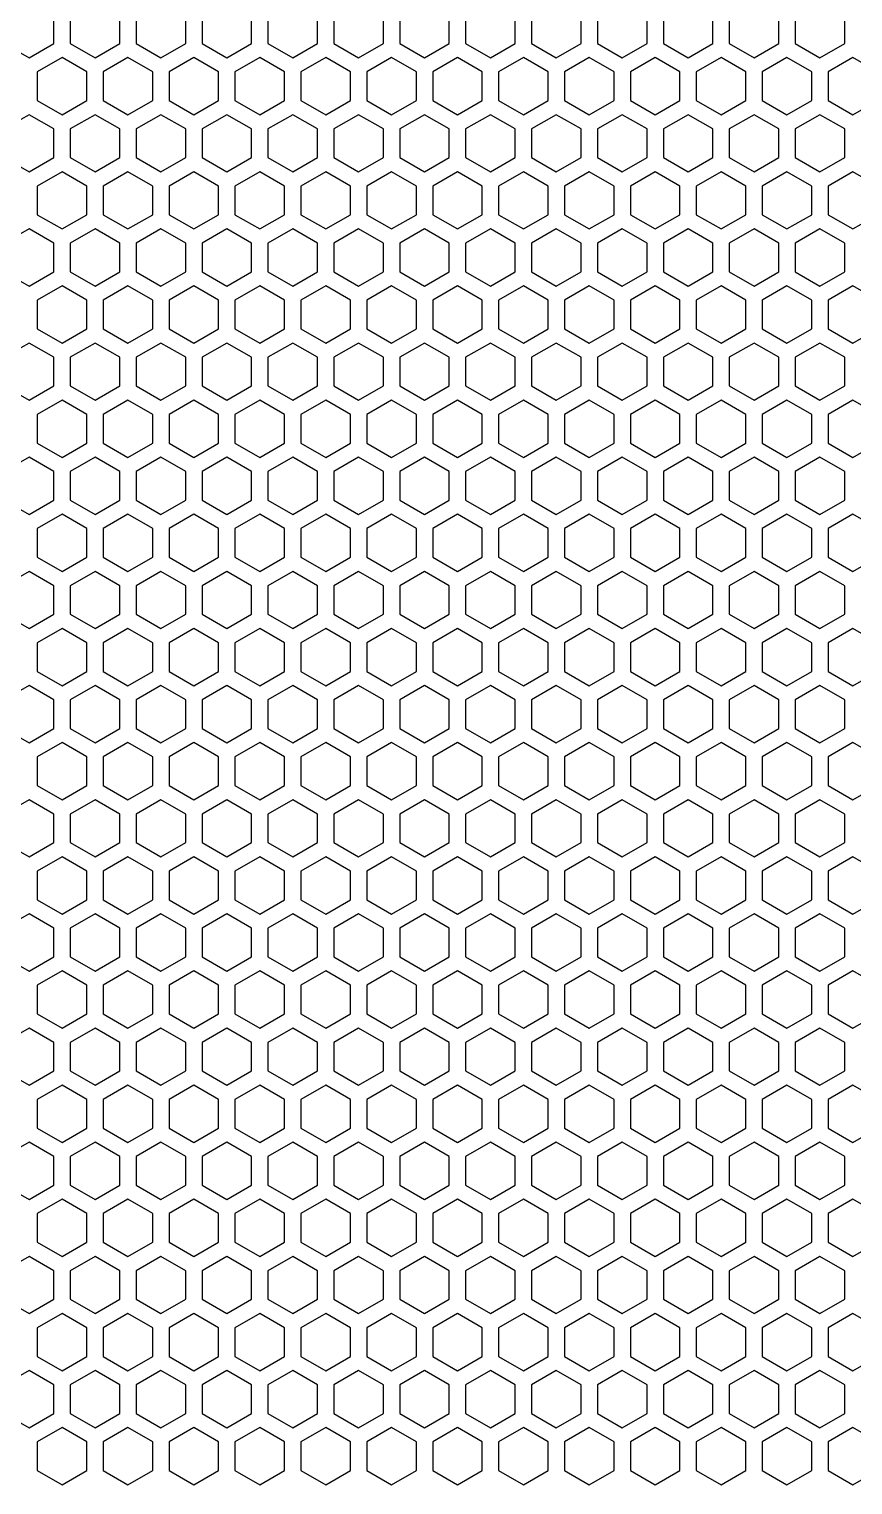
# Model space of a CAD drawing. Extents: x 2 to 204, y 16 to 190.
# Drawn here: x 53.5 to 103.9, y 15.5 to 104.5 of the extents above; entities that cross this region are included whole.
import ezdxf

# ---------------------------------------------------------------- set-up
doc = ezdxf.new("R2010")
doc.units = 0

msp = doc.modelspace()

# ---------------------------------------------------------------- linework, layer by layer
at = {"color": 7}
for points in [[(55.057551, 105.416898), (53.542006, 106.291898), (52.026464, 105.416898), (52.026464, 103.666901), (53.542006, 102.791902), (55.057551, 103.666901), (55.057551, 105.416898)], [(59.088635, 105.416898), (57.573093, 106.291898), (56.057551, 105.416898), (56.057551, 103.666901), (57.573093, 102.791902), (59.088635, 103.666901), (59.088635, 105.416898)], [(63.119718, 105.416898), (61.604176, 106.291898), (60.088634, 105.416898), (60.088634, 103.666901), (61.604176, 102.791902), (63.119718, 103.666901), (63.119718, 105.416898)], [(67.150801, 105.416898), (65.635259, 106.291898), (64.119717, 105.416898), (64.119717, 103.666901), (65.635259, 102.791902), (67.150801, 103.666901), (67.150801, 105.416898)], [(71.181887, 105.416898), (69.666343, 106.291898), (68.150801, 105.416898), (68.150801, 103.666901), (69.666343, 102.791902), (71.181887, 103.666901), (71.181887, 105.416898)], [(75.212968, 105.416898), (73.697426, 106.291898), (72.181884, 105.416898), (72.181884, 103.666901), (73.697426, 102.791902), (75.212968, 103.666901), (75.212968, 105.416898)], [(79.244054, 105.416898), (77.728512, 106.291898), (76.212968, 105.416898), (76.212968, 103.666901), (77.728512, 102.791902), (79.244054, 103.666901), (79.244054, 105.416898)], [(83.275138, 105.416898), (81.759596, 106.291898), (80.244051, 105.416898), (80.244051, 103.666901), (81.759596, 102.791902), (83.275138, 103.666901), (83.275138, 105.416898)], [(87.306221, 105.416898), (85.790679, 106.291898), (84.275137, 105.416898), (84.275137, 103.666901), (85.790679, 102.791902), (87.306221, 103.666901), (87.306221, 105.416898)], [(91.337304, 105.416898), (89.821762, 106.291898), (88.30622, 105.416898), (88.30622, 103.666901), (89.821762, 102.791902), (91.337304, 103.666901), (91.337304, 105.416898)], [(95.368388, 105.416898), (93.852846, 106.291898), (92.337304, 105.416898), (92.337304, 103.666901), (93.852846, 102.791902), (95.368388, 103.666901), (95.368388, 105.416898)], [(99.399474, 105.416898), (97.883929, 106.291898), (96.368387, 105.416898), (96.368387, 103.666901), (97.883929, 102.791902), (99.399474, 103.666901), (99.399474, 105.416898)], [(103.430557, 105.416898), (101.915013, 106.291898), (100.399471, 105.416898), (100.399471, 103.666901), (101.915013, 102.791902), (103.430557, 103.666901), (103.430557, 105.416898)], [(57.073092, 101.925876), (55.557549, 102.800876), (54.042007, 101.925876), (54.042007, 100.175879), (55.557549, 99.30088), (57.073092, 100.175879), (57.073092, 101.925876)], [(61.104175, 101.925876), (59.588633, 102.800876), (58.073091, 101.925876), (58.073091, 100.175879), (59.588633, 99.30088), (61.104175, 100.175879), (61.104175, 101.925876)], [(65.135261, 101.925876), (63.619719, 102.800876), (62.104174, 101.925876), (62.104174, 100.175879), (63.619719, 99.30088), (65.135261, 100.175879), (65.135261, 101.925876)], [(69.166344, 101.925876), (67.650802, 102.800876), (66.135258, 101.925876), (66.135258, 100.175879), (67.650802, 99.30088), (69.166344, 100.175879), (69.166344, 101.925876)], [(73.197428, 101.925876), (71.681886, 102.800876), (70.166344, 101.925876), (70.166344, 100.175879), (71.681886, 99.30088), (73.197428, 100.175879), (73.197428, 101.925876)], [(77.228511, 101.925876), (75.712969, 102.800876), (74.197427, 101.925876), (74.197427, 100.175879), (75.712969, 99.30088), (77.228511, 100.175879), (77.228511, 101.925876)], [(81.259595, 101.925876), (79.744053, 102.800876), (78.228511, 101.925876), (78.228511, 100.175879), (79.744053, 99.30088), (81.259595, 100.175879), (81.259595, 101.925876)], [(85.290681, 101.925876), (83.775136, 102.800876), (82.259594, 101.925876), (82.259594, 100.175879), (83.775136, 99.30088), (85.290681, 100.175879), (85.290681, 101.925876)], [(89.321764, 101.925876), (87.806219, 102.800876), (86.290677, 101.925876), (86.290677, 100.175879), (87.806219, 99.30088), (89.321764, 100.175879), (89.321764, 101.925876)], [(93.352847, 101.925876), (91.837305, 102.800876), (90.321763, 101.925876), (90.321763, 100.175879), (91.837305, 99.30088), (93.352847, 100.175879), (93.352847, 101.925876)], [(97.383931, 101.925876), (95.868389, 102.800876), (94.352847, 101.925876), (94.352847, 100.175879), (95.868389, 99.30088), (97.383931, 100.175879), (97.383931, 101.925876)], [(101.415014, 101.925876), (99.899472, 102.800876), (98.38393, 101.925876), (98.38393, 100.175879), (99.899472, 99.30088), (101.415014, 100.175879), (101.415014, 101.925876)], [(105.446098, 101.925876), (103.930556, 102.800876), (102.415014, 101.925876), (102.415014, 100.175879), (103.930556, 99.30088), (105.446098, 100.175879), (105.446098, 101.925876)], [(55.057551, 98.434857), (53.542006, 99.309854), (52.026464, 98.434857), (52.026464, 96.684858), (53.542006, 95.809858), (55.057551, 96.684858), (55.057551, 98.434857)], [(59.088635, 98.434857), (57.573093, 99.309854), (56.057551, 98.434857), (56.057551, 96.684858), (57.573093, 95.809858), (59.088635, 96.684858), (59.088635, 98.434857)], [(63.119718, 98.434857), (61.604176, 99.309854), (60.088634, 98.434857), (60.088634, 96.684858), (61.604176, 95.809858), (63.119718, 96.684858), (63.119718, 98.434857)], [(67.150801, 98.434857), (65.635259, 99.309854), (64.119717, 98.434857), (64.119717, 96.684858), (65.635259, 95.809858), (67.150801, 96.684858), (67.150801, 98.434857)], [(71.181887, 98.434857), (69.666343, 99.309854), (68.150801, 98.434857), (68.150801, 96.684858), (69.666343, 95.809858), (71.181887, 96.684858), (71.181887, 98.434857)], [(75.212968, 98.434857), (73.697426, 99.309854), (72.181884, 98.434857), (72.181884, 96.684858), (73.697426, 95.809858), (75.212968, 96.684858), (75.212968, 98.434857)], [(79.244054, 98.434857), (77.728512, 99.309854), (76.212968, 98.434857), (76.212968, 96.684858), (77.728512, 95.809858), (79.244054, 96.684858), (79.244054, 98.434857)], [(83.275138, 98.434857), (81.759596, 99.309854), (80.244051, 98.434857), (80.244051, 96.684858), (81.759596, 95.809858), (83.275138, 96.684858), (83.275138, 98.434857)], [(87.306221, 98.434857), (85.790679, 99.309854), (84.275137, 98.434857), (84.275137, 96.684858), (85.790679, 95.809858), (87.306221, 96.684858), (87.306221, 98.434857)], [(91.337304, 98.434857), (89.821762, 99.309854), (88.30622, 98.434857), (88.30622, 96.684858), (89.821762, 95.809858), (91.337304, 96.684858), (91.337304, 98.434857)], [(95.368388, 98.434857), (93.852846, 99.309854), (92.337304, 98.434857), (92.337304, 96.684858), (93.852846, 95.809858), (95.368388, 96.684858), (95.368388, 98.434857)], [(99.399474, 98.434857), (97.883929, 99.309854), (96.368387, 98.434857), (96.368387, 96.684858), (97.883929, 95.809858), (99.399474, 96.684858), (99.399474, 98.434857)], [(103.430557, 98.434857), (101.915013, 99.309854), (100.399471, 98.434857), (100.399471, 96.684858), (101.915013, 95.809858), (103.430557, 96.684858), (103.430557, 98.434857)], [(57.073092, 94.943835), (55.557549, 95.818835), (54.042007, 94.943835), (54.042007, 93.193838), (55.557549, 92.318839), (57.073092, 93.193838), (57.073092, 94.943835)], [(61.104175, 94.943835), (59.588633, 95.818835), (58.073091, 94.943835), (58.073091, 93.193838), (59.588633, 92.318839), (61.104175, 93.193838), (61.104175, 94.943835)], [(65.135261, 94.943835), (63.619719, 95.818835), (62.104174, 94.943835), (62.104174, 93.193838), (63.619719, 92.318839), (65.135261, 93.193838), (65.135261, 94.943835)], [(69.166344, 94.943835), (67.650802, 95.818835), (66.135258, 94.943835), (66.135258, 93.193838), (67.650802, 92.318839), (69.166344, 93.193838), (69.166344, 94.943835)], [(73.197428, 94.943835), (71.681886, 95.818835), (70.166344, 94.943835), (70.166344, 93.193838), (71.681886, 92.318839), (73.197428, 93.193838), (73.197428, 94.943835)], [(77.228511, 94.943835), (75.712969, 95.818835), (74.197427, 94.943835), (74.197427, 93.193838), (75.712969, 92.318839), (77.228511, 93.193838), (77.228511, 94.943835)], [(81.259595, 94.943835), (79.744053, 95.818835), (78.228511, 94.943835), (78.228511, 93.193838), (79.744053, 92.318839), (81.259595, 93.193838), (81.259595, 94.943835)], [(85.290681, 94.943835), (83.775136, 95.818835), (82.259594, 94.943835), (82.259594, 93.193838), (83.775136, 92.318839), (85.290681, 93.193838), (85.290681, 94.943835)], [(89.321764, 94.943835), (87.806219, 95.818835), (86.290677, 94.943835), (86.290677, 93.193838), (87.806219, 92.318839), (89.321764, 93.193838), (89.321764, 94.943835)], [(93.352847, 94.943835), (91.837305, 95.818835), (90.321763, 94.943835), (90.321763, 93.193838), (91.837305, 92.318839), (93.352847, 93.193838), (93.352847, 94.943835)], [(97.383931, 94.943835), (95.868389, 95.818835), (94.352847, 94.943835), (94.352847, 93.193838), (95.868389, 92.318839), (97.383931, 93.193838), (97.383931, 94.943835)], [(101.415014, 94.943835), (99.899472, 95.818835), (98.38393, 94.943835), (98.38393, 93.193838), (99.899472, 92.318839), (101.415014, 93.193838), (101.415014, 94.943835)], [(105.446098, 94.943835), (103.930556, 95.818835), (102.415014, 94.943835), (102.415014, 93.193838), (103.930556, 92.318839), (105.446098, 93.193838), (105.446098, 94.943835)], [(55.057551, 91.452813), (53.542006, 92.327813), (52.026464, 91.452813), (52.026464, 89.702817), (53.542006, 88.827817), (55.057551, 89.702817), (55.057551, 91.452813)], [(59.088635, 91.452813), (57.573093, 92.327813), (56.057551, 91.452813), (56.057551, 89.702817), (57.573093, 88.827817), (59.088635, 89.702817), (59.088635, 91.452813)], [(63.119718, 91.452813), (61.604176, 92.327813), (60.088634, 91.452813), (60.088634, 89.702817), (61.604176, 88.827817), (63.119718, 89.702817), (63.119718, 91.452813)], [(67.150801, 91.452813), (65.635259, 92.327813), (64.119717, 91.452813), (64.119717, 89.702817), (65.635259, 88.827817), (67.150801, 89.702817), (67.150801, 91.452813)], [(71.181887, 91.452813), (69.666343, 92.327813), (68.150801, 91.452813), (68.150801, 89.702817), (69.666343, 88.827817), (71.181887, 89.702817), (71.181887, 91.452813)], [(75.212968, 91.452813), (73.697426, 92.327813), (72.181884, 91.452813), (72.181884, 89.702817), (73.697426, 88.827817), (75.212968, 89.702817), (75.212968, 91.452813)], [(79.244054, 91.452813), (77.728512, 92.327813), (76.212968, 91.452813), (76.212968, 89.702817), (77.728512, 88.827817), (79.244054, 89.702817), (79.244054, 91.452813)], [(83.275138, 91.452813), (81.759596, 92.327813), (80.244051, 91.452813), (80.244051, 89.702817), (81.759596, 88.827817), (83.275138, 89.702817), (83.275138, 91.452813)], [(87.306221, 91.452813), (85.790679, 92.327813), (84.275137, 91.452813), (84.275137, 89.702817), (85.790679, 88.827817), (87.306221, 89.702817), (87.306221, 91.452813)], [(91.337304, 91.452813), (89.821762, 92.327813), (88.30622, 91.452813), (88.30622, 89.702817), (89.821762, 88.827817), (91.337304, 89.702817), (91.337304, 91.452813)], [(95.368388, 91.452813), (93.852846, 92.327813), (92.337304, 91.452813), (92.337304, 89.702817), (93.852846, 88.827817), (95.368388, 89.702817), (95.368388, 91.452813)], [(99.399474, 91.452813), (97.883929, 92.327813), (96.368387, 91.452813), (96.368387, 89.702817), (97.883929, 88.827817), (99.399474, 89.702817), (99.399474, 91.452813)], [(103.430557, 91.452813), (101.915013, 92.327813), (100.399471, 91.452813), (100.399471, 89.702817), (101.915013, 88.827817), (103.430557, 89.702817), (103.430557, 91.452813)], [(57.073092, 87.961794), (55.557549, 88.836791), (54.042007, 87.961794), (54.042007, 86.211795), (55.557549, 85.336797), (57.073092, 86.211795), (57.073092, 87.961794)], [(61.104175, 87.961794), (59.588633, 88.836791), (58.073091, 87.961794), (58.073091, 86.211795), (59.588633, 85.336797), (61.104175, 86.211795), (61.104175, 87.961794)], [(65.135261, 87.961794), (63.619719, 88.836791), (62.104174, 87.961794), (62.104174, 86.211795), (63.619719, 85.336797), (65.135261, 86.211795), (65.135261, 87.961794)], [(69.166344, 87.961794), (67.650802, 88.836791), (66.135258, 87.961794), (66.135258, 86.211795), (67.650802, 85.336797), (69.166344, 86.211795), (69.166344, 87.961794)], [(73.197428, 87.961794), (71.681886, 88.836791), (70.166344, 87.961794), (70.166344, 86.211795), (71.681886, 85.336797), (73.197428, 86.211795), (73.197428, 87.961794)], [(77.228511, 87.961794), (75.712969, 88.836791), (74.197427, 87.961794), (74.197427, 86.211795), (75.712969, 85.336797), (77.228511, 86.211795), (77.228511, 87.961794)], [(81.259595, 87.961794), (79.744053, 88.836791), (78.228511, 87.961794), (78.228511, 86.211795), (79.744053, 85.336797), (81.259595, 86.211795), (81.259595, 87.961794)], [(85.290681, 87.961794), (83.775136, 88.836791), (82.259594, 87.961794), (82.259594, 86.211795), (83.775136, 85.336797), (85.290681, 86.211795), (85.290681, 87.961794)], [(89.321764, 87.961794), (87.806219, 88.836791), (86.290677, 87.961794), (86.290677, 86.211795), (87.806219, 85.336797), (89.321764, 86.211795), (89.321764, 87.961794)], [(93.352847, 87.961794), (91.837305, 88.836791), (90.321763, 87.961794), (90.321763, 86.211795), (91.837305, 85.336797), (93.352847, 86.211795), (93.352847, 87.961794)], [(97.383931, 87.961794), (95.868389, 88.836791), (94.352847, 87.961794), (94.352847, 86.211795), (95.868389, 85.336797), (97.383931, 86.211795), (97.383931, 87.961794)], [(101.415014, 87.961794), (99.899472, 88.836791), (98.38393, 87.961794), (98.38393, 86.211795), (99.899472, 85.336797), (101.415014, 86.211795), (101.415014, 87.961794)], [(105.446098, 87.961794), (103.930556, 88.836791), (102.415014, 87.961794), (102.415014, 86.211795), (103.930556, 85.336797), (105.446098, 86.211795), (105.446098, 87.961794)], [(55.057551, 84.470772), (53.542006, 85.345772), (52.026464, 84.470772), (52.026464, 82.720775), (53.542006, 81.845776), (55.057551, 82.720775), (55.057551, 84.470772)], [(59.088635, 84.470772), (57.573093, 85.345772), (56.057551, 84.470772), (56.057551, 82.720775), (57.573093, 81.845776), (59.088635, 82.720775), (59.088635, 84.470772)], [(63.119718, 84.470772), (61.604176, 85.345772), (60.088634, 84.470772), (60.088634, 82.720775), (61.604176, 81.845776), (63.119718, 82.720775), (63.119718, 84.470772)], [(67.150801, 84.470772), (65.635259, 85.345772), (64.119717, 84.470772), (64.119717, 82.720775), (65.635259, 81.845776), (67.150801, 82.720775), (67.150801, 84.470772)], [(71.181887, 84.470772), (69.666343, 85.345772), (68.150801, 84.470772), (68.150801, 82.720775), (69.666343, 81.845776), (71.181887, 82.720775), (71.181887, 84.470772)], [(75.212968, 84.470772), (73.697426, 85.345772), (72.181884, 84.470772), (72.181884, 82.720775), (73.697426, 81.845776), (75.212968, 82.720775), (75.212968, 84.470772)], [(79.244054, 84.470772), (77.728512, 85.345772), (76.212968, 84.470772), (76.212968, 82.720775), (77.728512, 81.845776), (79.244054, 82.720775), (79.244054, 84.470772)], [(83.275138, 84.470772), (81.759596, 85.345772), (80.244051, 84.470772), (80.244051, 82.720775), (81.759596, 81.845776), (83.275138, 82.720775), (83.275138, 84.470772)], [(87.306221, 84.470772), (85.790679, 85.345772), (84.275137, 84.470772), (84.275137, 82.720775), (85.790679, 81.845776), (87.306221, 82.720775), (87.306221, 84.470772)], [(91.337304, 84.470772), (89.821762, 85.345772), (88.30622, 84.470772), (88.30622, 82.720775), (89.821762, 81.845776), (91.337304, 82.720775), (91.337304, 84.470772)], [(95.368388, 84.470772), (93.852846, 85.345772), (92.337304, 84.470772), (92.337304, 82.720775), (93.852846, 81.845776), (95.368388, 82.720775), (95.368388, 84.470772)], [(99.399474, 84.470772), (97.883929, 85.345772), (96.368387, 84.470772), (96.368387, 82.720775), (97.883929, 81.845776), (99.399474, 82.720775), (99.399474, 84.470772)], [(103.430557, 84.470772), (101.915013, 85.345772), (100.399471, 84.470772), (100.399471, 82.720775), (101.915013, 81.845776), (103.430557, 82.720775), (103.430557, 84.470772)], [(57.073092, 80.97975), (55.557549, 81.85475), (54.042007, 80.97975), (54.042007, 79.229754), (55.557549, 78.354754), (57.073092, 79.229754), (57.073092, 80.97975)], [(61.104175, 80.97975), (59.588633, 81.85475), (58.073091, 80.97975), (58.073091, 79.229754), (59.588633, 78.354754), (61.104175, 79.229754), (61.104175, 80.97975)], [(65.135261, 80.97975), (63.619719, 81.85475), (62.104174, 80.97975), (62.104174, 79.229754), (63.619719, 78.354754), (65.135261, 79.229754), (65.135261, 80.97975)], [(69.166344, 80.97975), (67.650802, 81.85475), (66.135258, 80.97975), (66.135258, 79.229754), (67.650802, 78.354754), (69.166344, 79.229754), (69.166344, 80.97975)], [(73.197428, 80.97975), (71.681886, 81.85475), (70.166344, 80.97975), (70.166344, 79.229754), (71.681886, 78.354754), (73.197428, 79.229754), (73.197428, 80.97975)], [(77.228511, 80.97975), (75.712969, 81.85475), (74.197427, 80.97975), (74.197427, 79.229754), (75.712969, 78.354754), (77.228511, 79.229754), (77.228511, 80.97975)], [(81.259595, 80.97975), (79.744053, 81.85475), (78.228511, 80.97975), (78.228511, 79.229754), (79.744053, 78.354754), (81.259595, 79.229754), (81.259595, 80.97975)], [(85.290681, 80.97975), (83.775136, 81.85475), (82.259594, 80.97975), (82.259594, 79.229754), (83.775136, 78.354754), (85.290681, 79.229754), (85.290681, 80.97975)], [(89.321764, 80.97975), (87.806219, 81.85475), (86.290677, 80.97975), (86.290677, 79.229754), (87.806219, 78.354754), (89.321764, 79.229754), (89.321764, 80.97975)], [(93.352847, 80.97975), (91.837305, 81.85475), (90.321763, 80.97975), (90.321763, 79.229754), (91.837305, 78.354754), (93.352847, 79.229754), (93.352847, 80.97975)], [(97.383931, 80.97975), (95.868389, 81.85475), (94.352847, 80.97975), (94.352847, 79.229754), (95.868389, 78.354754), (97.383931, 79.229754), (97.383931, 80.97975)], [(101.415014, 80.97975), (99.899472, 81.85475), (98.38393, 80.97975), (98.38393, 79.229754), (99.899472, 78.354754), (101.415014, 79.229754), (101.415014, 80.97975)], [(105.446098, 80.97975), (103.930556, 81.85475), (102.415014, 80.97975), (102.415014, 79.229754), (103.930556, 78.354754), (105.446098, 79.229754), (105.446098, 80.97975)], [(55.057551, 77.488731), (53.542006, 78.363728), (52.026464, 77.488731), (52.026464, 75.738732), (53.542006, 74.863735), (55.057551, 75.738732), (55.057551, 77.488731)], [(59.088635, 77.488731), (57.573093, 78.363728), (56.057551, 77.488731), (56.057551, 75.738732), (57.573093, 74.863735), (59.088635, 75.738732), (59.088635, 77.488731)], [(63.119718, 77.488731), (61.604176, 78.363728), (60.088634, 77.488731), (60.088634, 75.738732), (61.604176, 74.863735), (63.119718, 75.738732), (63.119718, 77.488731)], [(67.150801, 77.488731), (65.635259, 78.363728), (64.119717, 77.488731), (64.119717, 75.738732), (65.635259, 74.863735), (67.150801, 75.738732), (67.150801, 77.488731)], [(71.181887, 77.488731), (69.666343, 78.363728), (68.150801, 77.488731), (68.150801, 75.738732), (69.666343, 74.863735), (71.181887, 75.738732), (71.181887, 77.488731)], [(75.212968, 77.488731), (73.697426, 78.363728), (72.181884, 77.488731), (72.181884, 75.738732), (73.697426, 74.863735), (75.212968, 75.738732), (75.212968, 77.488731)], [(79.244054, 77.488731), (77.728512, 78.363728), (76.212968, 77.488731), (76.212968, 75.738732), (77.728512, 74.863735), (79.244054, 75.738732), (79.244054, 77.488731)], [(83.275138, 77.488731), (81.759596, 78.363728), (80.244051, 77.488731), (80.244051, 75.738732), (81.759596, 74.863735), (83.275138, 75.738732), (83.275138, 77.488731)], [(87.306221, 77.488731), (85.790679, 78.363728), (84.275137, 77.488731), (84.275137, 75.738732), (85.790679, 74.863735), (87.306221, 75.738732), (87.306221, 77.488731)], [(91.337304, 77.488731), (89.821762, 78.363728), (88.30622, 77.488731), (88.30622, 75.738732), (89.821762, 74.863735), (91.337304, 75.738732), (91.337304, 77.488731)], [(95.368388, 77.488731), (93.852846, 78.363728), (92.337304, 77.488731), (92.337304, 75.738732), (93.852846, 74.863735), (95.368388, 75.738732), (95.368388, 77.488731)], [(99.399474, 77.488731), (97.883929, 78.363728), (96.368387, 77.488731), (96.368387, 75.738732), (97.883929, 74.863735), (99.399474, 75.738732), (99.399474, 77.488731)], [(103.430557, 77.488731), (101.915013, 78.363728), (100.399471, 77.488731), (100.399471, 75.738732), (101.915013, 74.863735), (103.430557, 75.738732), (103.430557, 77.488731)], [(57.073092, 73.997709), (55.557549, 74.872707), (54.042007, 73.997709), (54.042007, 72.24771), (55.557549, 71.372713), (57.073092, 72.24771), (57.073092, 73.997709)], [(61.104175, 73.997709), (59.588633, 74.872707), (58.073091, 73.997709), (58.073091, 72.24771), (59.588633, 71.372713), (61.104175, 72.24771), (61.104175, 73.997709)], [(65.135261, 73.997709), (63.619719, 74.872707), (62.104174, 73.997709), (62.104174, 72.24771), (63.619719, 71.372713), (65.135261, 72.24771), (65.135261, 73.997709)], [(69.166344, 73.997709), (67.650802, 74.872707), (66.135258, 73.997709), (66.135258, 72.24771), (67.650802, 71.372713), (69.166344, 72.24771), (69.166344, 73.997709)], [(73.197428, 73.997709), (71.681886, 74.872707), (70.166344, 73.997709), (70.166344, 72.24771), (71.681886, 71.372713), (73.197428, 72.24771), (73.197428, 73.997709)], [(77.228511, 73.997709), (75.712969, 74.872707), (74.197427, 73.997709), (74.197427, 72.24771), (75.712969, 71.372713), (77.228511, 72.24771), (77.228511, 73.997709)], [(81.259595, 73.997709), (79.744053, 74.872707), (78.228511, 73.997709), (78.228511, 72.24771), (79.744053, 71.372713), (81.259595, 72.24771), (81.259595, 73.997709)], [(85.290681, 73.997709), (83.775136, 74.872707), (82.259594, 73.997709), (82.259594, 72.24771), (83.775136, 71.372713), (85.290681, 72.24771), (85.290681, 73.997709)], [(89.321764, 73.997709), (87.806219, 74.872707), (86.290677, 73.997709), (86.290677, 72.24771), (87.806219, 71.372713), (89.321764, 72.24771), (89.321764, 73.997709)], [(93.352847, 73.997709), (91.837305, 74.872707), (90.321763, 73.997709), (90.321763, 72.24771), (91.837305, 71.372713), (93.352847, 72.24771), (93.352847, 73.997709)], [(97.383931, 73.997709), (95.868389, 74.872707), (94.352847, 73.997709), (94.352847, 72.24771), (95.868389, 71.372713), (97.383931, 72.24771), (97.383931, 73.997709)], [(101.415014, 73.997709), (99.899472, 74.872707), (98.38393, 73.997709), (98.38393, 72.24771), (99.899472, 71.372713), (101.415014, 72.24771), (101.415014, 73.997709)], [(105.446098, 73.997709), (103.930556, 74.872707), (102.415014, 73.997709), (102.415014, 72.24771), (103.930556, 71.372713), (105.446098, 72.24771), (105.446098, 73.997709)], [(55.057551, 70.506688), (53.542006, 71.381687), (52.026464, 70.506688), (52.026464, 68.756691), (53.542006, 67.881691), (55.057551, 68.756691), (55.057551, 70.506688)], [(59.088635, 70.506688), (57.573093, 71.381687), (56.057551, 70.506688), (56.057551, 68.756691), (57.573093, 67.881691), (59.088635, 68.756691), (59.088635, 70.506688)], [(63.119718, 70.506688), (61.604176, 71.381687), (60.088634, 70.506688), (60.088634, 68.756691), (61.604176, 67.881691), (63.119718, 68.756691), (63.119718, 70.506688)], [(67.150801, 70.506688), (65.635259, 71.381687), (64.119717, 70.506688), (64.119717, 68.756691), (65.635259, 67.881691), (67.150801, 68.756691), (67.150801, 70.506688)], [(71.181887, 70.506688), (69.666343, 71.381687), (68.150801, 70.506688), (68.150801, 68.756691), (69.666343, 67.881691), (71.181887, 68.756691), (71.181887, 70.506688)], [(75.212968, 70.506688), (73.697426, 71.381687), (72.181884, 70.506688), (72.181884, 68.756691), (73.697426, 67.881691), (75.212968, 68.756691), (75.212968, 70.506688)], [(79.244054, 70.506688), (77.728512, 71.381687), (76.212968, 70.506688), (76.212968, 68.756691), (77.728512, 67.881691), (79.244054, 68.756691), (79.244054, 70.506688)], [(83.275138, 70.506688), (81.759596, 71.381687), (80.244051, 70.506688), (80.244051, 68.756691), (81.759596, 67.881691), (83.275138, 68.756691), (83.275138, 70.506688)], [(87.306221, 70.506688), (85.790679, 71.381687), (84.275137, 70.506688), (84.275137, 68.756691), (85.790679, 67.881691), (87.306221, 68.756691), (87.306221, 70.506688)], [(91.337304, 70.506688), (89.821762, 71.381687), (88.30622, 70.506688), (88.30622, 68.756691), (89.821762, 67.881691), (91.337304, 68.756691), (91.337304, 70.506688)], [(95.368388, 70.506688), (93.852846, 71.381687), (92.337304, 70.506688), (92.337304, 68.756691), (93.852846, 67.881691), (95.368388, 68.756691), (95.368388, 70.506688)], [(99.399474, 70.506688), (97.883929, 71.381687), (96.368387, 70.506688), (96.368387, 68.756691), (97.883929, 67.881691), (99.399474, 68.756691), (99.399474, 70.506688)], [(103.430557, 70.506688), (101.915013, 71.381687), (100.399471, 70.506688), (100.399471, 68.756691), (101.915013, 67.881691), (103.430557, 68.756691), (103.430557, 70.506688)], [(57.073092, 67.015668), (55.557549, 67.890665), (54.042007, 67.015668), (54.042007, 65.265669), (55.557549, 64.390672), (57.073092, 65.265669), (57.073092, 67.015668)], [(61.104175, 67.015668), (59.588633, 67.890665), (58.073091, 67.015668), (58.073091, 65.265669), (59.588633, 64.390672), (61.104175, 65.265669), (61.104175, 67.015668)], [(65.135261, 67.015668), (63.619719, 67.890665), (62.104174, 67.015668), (62.104174, 65.265669), (63.619719, 64.390672), (65.135261, 65.265669), (65.135261, 67.015668)], [(69.166344, 67.015668), (67.650802, 67.890665), (66.135258, 67.015668), (66.135258, 65.265669), (67.650802, 64.390672), (69.166344, 65.265669), (69.166344, 67.015668)], [(73.197428, 67.015668), (71.681886, 67.890665), (70.166344, 67.015668), (70.166344, 65.265669), (71.681886, 64.390672), (73.197428, 65.265669), (73.197428, 67.015668)], [(77.228511, 67.015668), (75.712969, 67.890665), (74.197427, 67.015668), (74.197427, 65.265669), (75.712969, 64.390672), (77.228511, 65.265669), (77.228511, 67.015668)], [(81.259595, 67.015668), (79.744053, 67.890665), (78.228511, 67.015668), (78.228511, 65.265669), (79.744053, 64.390672), (81.259595, 65.265669), (81.259595, 67.015668)], [(85.290681, 67.015668), (83.775136, 67.890665), (82.259594, 67.015668), (82.259594, 65.265669), (83.775136, 64.390672), (85.290681, 65.265669), (85.290681, 67.015668)], [(89.321764, 67.015668), (87.806219, 67.890665), (86.290677, 67.015668), (86.290677, 65.265669), (87.806219, 64.390672), (89.321764, 65.265669), (89.321764, 67.015668)], [(93.352847, 67.015668), (91.837305, 67.890665), (90.321763, 67.015668), (90.321763, 65.265669), (91.837305, 64.390672), (93.352847, 65.265669), (93.352847, 67.015668)], [(97.383931, 67.015668), (95.868389, 67.890665), (94.352847, 67.015668), (94.352847, 65.265669), (95.868389, 64.390672), (97.383931, 65.265669), (97.383931, 67.015668)], [(101.415014, 67.015668), (99.899472, 67.890665), (98.38393, 67.015668), (98.38393, 65.265669), (99.899472, 64.390672), (101.415014, 65.265669), (101.415014, 67.015668)], [(105.446098, 67.015668), (103.930556, 67.890665), (102.415014, 67.015668), (102.415014, 65.265669), (103.930556, 64.390672), (105.446098, 65.265669), (105.446098, 67.015668)], [(55.057551, 63.524646), (53.542006, 64.399644), (52.026464, 63.524646), (52.026464, 61.774649), (53.542006, 60.89965), (55.057551, 61.774649), (55.057551, 63.524646)], [(59.088635, 63.524646), (57.573093, 64.399644), (56.057551, 63.524646), (56.057551, 61.774649), (57.573093, 60.89965), (59.088635, 61.774649), (59.088635, 63.524646)], [(63.119718, 63.524646), (61.604176, 64.399644), (60.088634, 63.524646), (60.088634, 61.774649), (61.604176, 60.89965), (63.119718, 61.774649), (63.119718, 63.524646)], [(67.150801, 63.524646), (65.635259, 64.399644), (64.119717, 63.524646), (64.119717, 61.774649), (65.635259, 60.89965), (67.150801, 61.774649), (67.150801, 63.524646)], [(71.181887, 63.524646), (69.666343, 64.399644), (68.150801, 63.524646), (68.150801, 61.774649), (69.666343, 60.89965), (71.181887, 61.774649), (71.181887, 63.524646)], [(75.212968, 63.524646), (73.697426, 64.399644), (72.181884, 63.524646), (72.181884, 61.774649), (73.697426, 60.89965), (75.212968, 61.774649), (75.212968, 63.524646)], [(79.244054, 63.524646), (77.728512, 64.399644), (76.212968, 63.524646), (76.212968, 61.774649), (77.728512, 60.89965), (79.244054, 61.774649), (79.244054, 63.524646)], [(83.275138, 63.524646), (81.759596, 64.399644), (80.244051, 63.524646), (80.244051, 61.774649), (81.759596, 60.89965), (83.275138, 61.774649), (83.275138, 63.524646)], [(87.306221, 63.524646), (85.790679, 64.399644), (84.275137, 63.524646), (84.275137, 61.774649), (85.790679, 60.89965), (87.306221, 61.774649), (87.306221, 63.524646)], [(91.337304, 63.524646), (89.821762, 64.399644), (88.30622, 63.524646), (88.30622, 61.774649), (89.821762, 60.89965), (91.337304, 61.774649), (91.337304, 63.524646)], [(95.368388, 63.524646), (93.852846, 64.399644), (92.337304, 63.524646), (92.337304, 61.774649), (93.852846, 60.89965), (95.368388, 61.774649), (95.368388, 63.524646)], [(99.399474, 63.524646), (97.883929, 64.399644), (96.368387, 63.524646), (96.368387, 61.774649), (97.883929, 60.89965), (99.399474, 61.774649), (99.399474, 63.524646)], [(103.430557, 63.524646), (101.915013, 64.399644), (100.399471, 63.524646), (100.399471, 61.774649), (101.915013, 60.89965), (103.430557, 61.774649), (103.430557, 63.524646)], [(57.073092, 60.033625), (55.557549, 60.908624), (54.042007, 60.033625), (54.042007, 58.283628), (55.557549, 57.408628), (57.073092, 58.283628), (57.073092, 60.033625)], [(61.104175, 60.033625), (59.588633, 60.908624), (58.073091, 60.033625), (58.073091, 58.283628), (59.588633, 57.408628), (61.104175, 58.283628), (61.104175, 60.033625)], [(65.135261, 60.033625), (63.619719, 60.908624), (62.104174, 60.033625), (62.104174, 58.283628), (63.619719, 57.408628), (65.135261, 58.283628), (65.135261, 60.033625)], [(69.166344, 60.033625), (67.650802, 60.908624), (66.135258, 60.033625), (66.135258, 58.283628), (67.650802, 57.408628), (69.166344, 58.283628), (69.166344, 60.033625)], [(73.197428, 60.033625), (71.681886, 60.908624), (70.166344, 60.033625), (70.166344, 58.283628), (71.681886, 57.408628), (73.197428, 58.283628), (73.197428, 60.033625)], [(77.228511, 60.033625), (75.712969, 60.908624), (74.197427, 60.033625), (74.197427, 58.283628), (75.712969, 57.408628), (77.228511, 58.283628), (77.228511, 60.033625)], [(81.259595, 60.033625), (79.744053, 60.908624), (78.228511, 60.033625), (78.228511, 58.283628), (79.744053, 57.408628), (81.259595, 58.283628), (81.259595, 60.033625)], [(85.290681, 60.033625), (83.775136, 60.908624), (82.259594, 60.033625), (82.259594, 58.283628), (83.775136, 57.408628), (85.290681, 58.283628), (85.290681, 60.033625)], [(89.321764, 60.033625), (87.806219, 60.908624), (86.290677, 60.033625), (86.290677, 58.283628), (87.806219, 57.408628), (89.321764, 58.283628), (89.321764, 60.033625)], [(93.352847, 60.033625), (91.837305, 60.908624), (90.321763, 60.033625), (90.321763, 58.283628), (91.837305, 57.408628), (93.352847, 58.283628), (93.352847, 60.033625)], [(97.383931, 60.033625), (95.868389, 60.908624), (94.352847, 60.033625), (94.352847, 58.283628), (95.868389, 57.408628), (97.383931, 58.283628), (97.383931, 60.033625)], [(101.415014, 60.033625), (99.899472, 60.908624), (98.38393, 60.033625), (98.38393, 58.283628), (99.899472, 57.408628), (101.415014, 58.283628), (101.415014, 60.033625)], [(105.446098, 60.033625), (103.930556, 60.908624), (102.415014, 60.033625), (102.415014, 58.283628), (103.930556, 57.408628), (105.446098, 58.283628), (105.446098, 60.033625)], [(55.057551, 56.542603), (53.542006, 57.417602), (52.026464, 56.542603), (52.026464, 54.792606), (53.542006, 53.917606), (55.057551, 54.792606), (55.057551, 56.542603)], [(59.088635, 56.542603), (57.573093, 57.417602), (56.057551, 56.542603), (56.057551, 54.792606), (57.573093, 53.917606), (59.088635, 54.792606), (59.088635, 56.542603)], [(63.119718, 56.542603), (61.604176, 57.417602), (60.088634, 56.542603), (60.088634, 54.792606), (61.604176, 53.917606), (63.119718, 54.792606), (63.119718, 56.542603)], [(67.150801, 56.542603), (65.635259, 57.417602), (64.119717, 56.542603), (64.119717, 54.792606), (65.635259, 53.917606), (67.150801, 54.792606), (67.150801, 56.542603)], [(71.181887, 56.542603), (69.666343, 57.417602), (68.150801, 56.542603), (68.150801, 54.792606), (69.666343, 53.917606), (71.181887, 54.792606), (71.181887, 56.542603)], [(75.212968, 56.542603), (73.697426, 57.417602), (72.181884, 56.542603), (72.181884, 54.792606), (73.697426, 53.917606), (75.212968, 54.792606), (75.212968, 56.542603)], [(79.244054, 56.542603), (77.728512, 57.417602), (76.212968, 56.542603), (76.212968, 54.792606), (77.728512, 53.917606), (79.244054, 54.792606), (79.244054, 56.542603)], [(83.275138, 56.542603), (81.759596, 57.417602), (80.244051, 56.542603), (80.244051, 54.792606), (81.759596, 53.917606), (83.275138, 54.792606), (83.275138, 56.542603)], [(87.306221, 56.542603), (85.790679, 57.417602), (84.275137, 56.542603), (84.275137, 54.792606), (85.790679, 53.917606), (87.306221, 54.792606), (87.306221, 56.542603)], [(91.337304, 56.542603), (89.821762, 57.417602), (88.30622, 56.542603), (88.30622, 54.792606), (89.821762, 53.917606), (91.337304, 54.792606), (91.337304, 56.542603)], [(95.368388, 56.542603), (93.852846, 57.417602), (92.337304, 56.542603), (92.337304, 54.792606), (93.852846, 53.917606), (95.368388, 54.792606), (95.368388, 56.542603)], [(99.399474, 56.542603), (97.883929, 57.417602), (96.368387, 56.542603), (96.368387, 54.792606), (97.883929, 53.917606), (99.399474, 54.792606), (99.399474, 56.542603)], [(103.430557, 56.542603), (101.915013, 57.417602), (100.399471, 56.542603), (100.399471, 54.792606), (101.915013, 53.917606), (103.430557, 54.792606), (103.430557, 56.542603)], [(57.073092, 53.051583), (55.557549, 53.926583), (54.042007, 53.051583), (54.042007, 51.301584), (55.557549, 50.426587), (57.073092, 51.301584), (57.073092, 53.051583)], [(61.104175, 53.051583), (59.588633, 53.926583), (58.073091, 53.051583), (58.073091, 51.301584), (59.588633, 50.426587), (61.104175, 51.301584), (61.104175, 53.051583)], [(65.135261, 53.051583), (63.619719, 53.926583), (62.104174, 53.051583), (62.104174, 51.301584), (63.619719, 50.426587), (65.135261, 51.301584), (65.135261, 53.051583)], [(69.166344, 53.051583), (67.650802, 53.926583), (66.135258, 53.051583), (66.135258, 51.301584), (67.650802, 50.426587), (69.166344, 51.301584), (69.166344, 53.051583)], [(73.197428, 53.051583), (71.681886, 53.926583), (70.166344, 53.051583), (70.166344, 51.301584), (71.681886, 50.426587), (73.197428, 51.301584), (73.197428, 53.051583)], [(77.228511, 53.051583), (75.712969, 53.926583), (74.197427, 53.051583), (74.197427, 51.301584), (75.712969, 50.426587), (77.228511, 51.301584), (77.228511, 53.051583)], [(81.259595, 53.051583), (79.744053, 53.926583), (78.228511, 53.051583), (78.228511, 51.301584), (79.744053, 50.426587), (81.259595, 51.301584), (81.259595, 53.051583)], [(85.290681, 53.051583), (83.775136, 53.926583), (82.259594, 53.051583), (82.259594, 51.301584), (83.775136, 50.426587), (85.290681, 51.301584), (85.290681, 53.051583)], [(89.321764, 53.051583), (87.806219, 53.926583), (86.290677, 53.051583), (86.290677, 51.301584), (87.806219, 50.426587), (89.321764, 51.301584), (89.321764, 53.051583)], [(93.352847, 53.051583), (91.837305, 53.926583), (90.321763, 53.051583), (90.321763, 51.301584), (91.837305, 50.426587), (93.352847, 51.301584), (93.352847, 53.051583)], [(97.383931, 53.051583), (95.868389, 53.926583), (94.352847, 53.051583), (94.352847, 51.301584), (95.868389, 50.426587), (97.383931, 51.301584), (97.383931, 53.051583)], [(101.415014, 53.051583), (99.899472, 53.926583), (98.38393, 53.051583), (98.38393, 51.301584), (99.899472, 50.426587), (101.415014, 51.301584), (101.415014, 53.051583)], [(105.446098, 53.051583), (103.930556, 53.926583), (102.415014, 53.051583), (102.415014, 51.301584), (103.930556, 50.426587), (105.446098, 51.301584), (105.446098, 53.051583)], [(55.057551, 49.560551), (53.542006, 50.435561), (52.026464, 49.560551), (52.026464, 47.810573), (53.542006, 46.93557), (55.057551, 47.810573), (55.057551, 49.560551)], [(59.088635, 49.560551), (57.573093, 50.435561), (56.057551, 49.560551), (56.057551, 47.810573), (57.573093, 46.93557), (59.088635, 47.810573), (59.088635, 49.560551)], [(63.119718, 49.560551), (61.604176, 50.435561), (60.088634, 49.560551), (60.088634, 47.810573), (61.604176, 46.93557), (63.119718, 47.810573), (63.119718, 49.560551)], [(67.150801, 49.560551), (65.635259, 50.435561), (64.119717, 49.560551), (64.119717, 47.810573), (65.635259, 46.93557), (67.150801, 47.810573), (67.150801, 49.560551)], [(71.181887, 49.560551), (69.666343, 50.435561), (68.150801, 49.560551), (68.150801, 47.810573), (69.666343, 46.93557), (71.181887, 47.810573), (71.181887, 49.560551)], [(75.212968, 49.560551), (73.697426, 50.435561), (72.181884, 49.560551), (72.181884, 47.810573), (73.697426, 46.93557), (75.212968, 47.810573), (75.212968, 49.560551)], [(79.244054, 49.560551), (77.728512, 50.435561), (76.212968, 49.560551), (76.212968, 47.810573), (77.728512, 46.93557), (79.244054, 47.810573), (79.244054, 49.560551)], [(83.275138, 49.560551), (81.759596, 50.435561), (80.244051, 49.560551), (80.244051, 47.810573), (81.759596, 46.93557), (83.275138, 47.810573), (83.275138, 49.560551)], [(87.306221, 49.560551), (85.790679, 50.435561), (84.275137, 49.560551), (84.275137, 47.810573), (85.790679, 46.93557), (87.306221, 47.810573), (87.306221, 49.560551)], [(91.337304, 49.560551), (89.821762, 50.435561), (88.30622, 49.560551), (88.30622, 47.810573), (89.821762, 46.93557), (91.337304, 47.810573), (91.337304, 49.560551)], [(95.368388, 49.560551), (93.852846, 50.435561), (92.337304, 49.560551), (92.337304, 47.810573), (93.852846, 46.93557), (95.368388, 47.810573), (95.368388, 49.560551)], [(99.399474, 49.560551), (97.883929, 50.435561), (96.368387, 49.560551), (96.368387, 47.810573), (97.883929, 46.93557), (99.399474, 47.810573), (99.399474, 49.560551)], [(103.430557, 49.560551), (101.915013, 50.435561), (100.399471, 49.560551), (100.399471, 47.810573), (101.915013, 46.93557), (103.430557, 47.810573), (103.430557, 49.560551)], [(57.073092, 46.069537), (55.557549, 46.944539), (54.042007, 46.069537), (54.042007, 44.319532), (55.557549, 43.444556), (57.073092, 44.319532), (57.073092, 46.069537)], [(61.104175, 46.069537), (59.588633, 46.944539), (58.073091, 46.069537), (58.073091, 44.319532), (59.588633, 43.444556), (61.104175, 44.319532), (61.104175, 46.069537)], [(65.135261, 46.069537), (63.619719, 46.944539), (62.104174, 46.069537), (62.104174, 44.319532), (63.619719, 43.444556), (65.135261, 44.319532), (65.135261, 46.069537)], [(69.166344, 46.069537), (67.650802, 46.944539), (66.135258, 46.069537), (66.135258, 44.319532), (67.650802, 43.444556), (69.166344, 44.319532), (69.166344, 46.069537)], [(73.197428, 46.069537), (71.681886, 46.944539), (70.166344, 46.069537), (70.166344, 44.319532), (71.681886, 43.444556), (73.197428, 44.319532), (73.197428, 46.069537)], [(77.228511, 46.069537), (75.712969, 46.944539), (74.197427, 46.069537), (74.197427, 44.319532), (75.712969, 43.444556), (77.228511, 44.319532), (77.228511, 46.069537)], [(81.259595, 46.069537), (79.744053, 46.944539), (78.228511, 46.069537), (78.228511, 44.319532), (79.744053, 43.444556), (81.259595, 44.319532), (81.259595, 46.069537)], [(85.290681, 46.069537), (83.775136, 46.944539), (82.259594, 46.069537), (82.259594, 44.319532), (83.775136, 43.444556), (85.290681, 44.319532), (85.290681, 46.069537)], [(89.321764, 46.069537), (87.806219, 46.944539), (86.290677, 46.069537), (86.290677, 44.319532), (87.806219, 43.444556), (89.321764, 44.319532), (89.321764, 46.069537)], [(93.352847, 46.069537), (91.837305, 46.944539), (90.321763, 46.069537), (90.321763, 44.319532), (91.837305, 43.444556), (93.352847, 44.319532), (93.352847, 46.069537)], [(97.383931, 46.069537), (95.868389, 46.944539), (94.352847, 46.069537), (94.352847, 44.319532), (95.868389, 43.444556), (97.383931, 44.319532), (97.383931, 46.069537)], [(101.415014, 46.069537), (99.899472, 46.944539), (98.38393, 46.069537), (98.38393, 44.319532), (99.899472, 43.444556), (101.415014, 44.319532), (101.415014, 46.069537)], [(105.446098, 46.069537), (103.930556, 46.944539), (102.415014, 46.069537), (102.415014, 44.319532), (103.930556, 43.444556), (105.446098, 44.319532), (105.446098, 46.069537)], [(55.057551, 42.578523), (53.542006, 43.453526), (52.026464, 42.578523), (52.026464, 40.828518), (53.542006, 39.953516), (55.057551, 40.828518), (55.057551, 42.578523)], [(59.088635, 42.578523), (57.573093, 43.453526), (56.057551, 42.578523), (56.057551, 40.828518), (57.573093, 39.953516), (59.088635, 40.828518), (59.088635, 42.578523)], [(63.119718, 42.578523), (61.604176, 43.453526), (60.088634, 42.578523), (60.088634, 40.828518), (61.604176, 39.953516), (63.119718, 40.828518), (63.119718, 42.578523)], [(67.150801, 42.578523), (65.635259, 43.453526), (64.119717, 42.578523), (64.119717, 40.828518), (65.635259, 39.953516), (67.150801, 40.828518), (67.150801, 42.578523)], [(71.181887, 42.578523), (69.666343, 43.453526), (68.150801, 42.578523), (68.150801, 40.828518), (69.666343, 39.953516), (71.181887, 40.828518), (71.181887, 42.578523)], [(75.212968, 42.578523), (73.697426, 43.453526), (72.181884, 42.578523), (72.181884, 40.828518), (73.697426, 39.953516), (75.212968, 40.828518), (75.212968, 42.578523)], [(79.244054, 42.578523), (77.728512, 43.453526), (76.212968, 42.578523), (76.212968, 40.828518), (77.728512, 39.953516), (79.244054, 40.828518), (79.244054, 42.578523)], [(83.275138, 42.578523), (81.759596, 43.453526), (80.244051, 42.578523), (80.244051, 40.828518), (81.759596, 39.953516), (83.275138, 40.828518), (83.275138, 42.578523)], [(87.306221, 42.578523), (85.790679, 43.453526), (84.275137, 42.578523), (84.275137, 40.828518), (85.790679, 39.953516), (87.306221, 40.828518), (87.306221, 42.578523)], [(91.337304, 42.578523), (89.821762, 43.453526), (88.30622, 42.578523), (88.30622, 40.828518), (89.821762, 39.953516), (91.337304, 40.828518), (91.337304, 42.578523)], [(95.368388, 42.578523), (93.852846, 43.453526), (92.337304, 42.578523), (92.337304, 40.828518), (93.852846, 39.953516), (95.368388, 40.828518), (95.368388, 42.578523)], [(99.399474, 42.578523), (97.883929, 43.453526), (96.368387, 42.578523), (96.368387, 40.828518), (97.883929, 39.953516), (99.399474, 40.828518), (99.399474, 42.578523)], [(103.430557, 42.578523), (101.915013, 43.453526), (100.399471, 42.578523), (100.399471, 40.828518), (101.915013, 39.953516), (103.430557, 40.828518), (103.430557, 42.578523)], [(57.073092, 39.087509), (55.557549, 39.962485), (54.042007, 39.087509), (54.042007, 37.337504), (55.557549, 36.462502), (57.073092, 37.337504), (57.073092, 39.087509)], [(61.104175, 39.087509), (59.588633, 39.962485), (58.073091, 39.087509), (58.073091, 37.337504), (59.588633, 36.462502), (61.104175, 37.337504), (61.104175, 39.087509)], [(65.135261, 39.087509), (63.619719, 39.962485), (62.104174, 39.087509), (62.104174, 37.337504), (63.619719, 36.462502), (65.135261, 37.337504), (65.135261, 39.087509)], [(69.166344, 39.087509), (67.650802, 39.962485), (66.135258, 39.087509), (66.135258, 37.337504), (67.650802, 36.462502), (69.166344, 37.337504), (69.166344, 39.087509)], [(73.197428, 39.087509), (71.681886, 39.962485), (70.166344, 39.087509), (70.166344, 37.337504), (71.681886, 36.462502), (73.197428, 37.337504), (73.197428, 39.087509)], [(77.228511, 39.087509), (75.712969, 39.962485), (74.197427, 39.087509), (74.197427, 37.337504), (75.712969, 36.462502), (77.228511, 37.337504), (77.228511, 39.087509)], [(81.259595, 39.087509), (79.744053, 39.962485), (78.228511, 39.087509), (78.228511, 37.337504), (79.744053, 36.462502), (81.259595, 37.337504), (81.259595, 39.087509)], [(85.290681, 39.087509), (83.775136, 39.962485), (82.259594, 39.087509), (82.259594, 37.337504), (83.775136, 36.462502), (85.290681, 37.337504), (85.290681, 39.087509)], [(89.321764, 39.087509), (87.806219, 39.962485), (86.290677, 39.087509), (86.290677, 37.337504), (87.806219, 36.462502), (89.321764, 37.337504), (89.321764, 39.087509)], [(93.352847, 39.087509), (91.837305, 39.962485), (90.321763, 39.087509), (90.321763, 37.337504), (91.837305, 36.462502), (93.352847, 37.337504), (93.352847, 39.087509)], [(97.383931, 39.087509), (95.868389, 39.962485), (94.352847, 39.087509), (94.352847, 37.337504), (95.868389, 36.462502), (97.383931, 37.337504), (97.383931, 39.087509)], [(101.415014, 39.087509), (99.899472, 39.962485), (98.38393, 39.087509), (98.38393, 37.337504), (99.899472, 36.462502), (101.415014, 37.337504), (101.415014, 39.087509)], [(105.446098, 39.087509), (103.930556, 39.962485), (102.415014, 39.087509), (102.415014, 37.337504), (103.930556, 36.462502), (105.446098, 37.337504), (105.446098, 39.087509)], [(55.057551, 35.596469), (53.542006, 36.471471), (52.026464, 35.596469), (52.026464, 33.84649), (53.542006, 32.971488), (55.057551, 33.84649), (55.057551, 35.596469)], [(59.088635, 35.596469), (57.573093, 36.471471), (56.057551, 35.596469), (56.057551, 33.84649), (57.573093, 32.971488), (59.088635, 33.84649), (59.088635, 35.596469)], [(63.119718, 35.596469), (61.604176, 36.471471), (60.088634, 35.596469), (60.088634, 33.84649), (61.604176, 32.971488), (63.119718, 33.84649), (63.119718, 35.596469)], [(67.150801, 35.596469), (65.635259, 36.471471), (64.119717, 35.596469), (64.119717, 33.84649), (65.635259, 32.971488), (67.150801, 33.84649), (67.150801, 35.596469)], [(71.181887, 35.596469), (69.666343, 36.471471), (68.150801, 35.596469), (68.150801, 33.84649), (69.666343, 32.971488), (71.181887, 33.84649), (71.181887, 35.596469)], [(75.212968, 35.596469), (73.697426, 36.471471), (72.181884, 35.596469), (72.181884, 33.84649), (73.697426, 32.971488), (75.212968, 33.84649), (75.212968, 35.596469)], [(79.244054, 35.596469), (77.728512, 36.471471), (76.212968, 35.596469), (76.212968, 33.84649), (77.728512, 32.971488), (79.244054, 33.84649), (79.244054, 35.596469)], [(83.275138, 35.596469), (81.759596, 36.471471), (80.244051, 35.596469), (80.244051, 33.84649), (81.759596, 32.971488), (83.275138, 33.84649), (83.275138, 35.596469)], [(87.306221, 35.596469), (85.790679, 36.471471), (84.275137, 35.596469), (84.275137, 33.84649), (85.790679, 32.971488), (87.306221, 33.84649), (87.306221, 35.596469)], [(91.337304, 35.596469), (89.821762, 36.471471), (88.30622, 35.596469), (88.30622, 33.84649), (89.821762, 32.971488), (91.337304, 33.84649), (91.337304, 35.596469)], [(95.368388, 35.596469), (93.852846, 36.471471), (92.337304, 35.596469), (92.337304, 33.84649), (93.852846, 32.971488), (95.368388, 33.84649), (95.368388, 35.596469)], [(99.399474, 35.596469), (97.883929, 36.471471), (96.368387, 35.596469), (96.368387, 33.84649), (97.883929, 32.971488), (99.399474, 33.84649), (99.399474, 35.596469)], [(103.430557, 35.596469), (101.915013, 36.471471), (100.399471, 35.596469), (100.399471, 33.84649), (101.915013, 32.971488), (103.430557, 33.84649), (103.430557, 35.596469)], [(57.073092, 32.105455), (55.557549, 32.980457), (54.042007, 32.105455), (54.042007, 30.35545), (55.557549, 29.480448), (57.073092, 30.35545), (57.073092, 32.105455)], [(61.104175, 32.105455), (59.588633, 32.980457), (58.073091, 32.105455), (58.073091, 30.35545), (59.588633, 29.480448), (61.104175, 30.35545), (61.104175, 32.105455)], [(65.135261, 32.105455), (63.619719, 32.980457), (62.104174, 32.105455), (62.104174, 30.35545), (63.619719, 29.480448), (65.135261, 30.35545), (65.135261, 32.105455)], [(69.166344, 32.105455), (67.650802, 32.980457), (66.135258, 32.105455), (66.135258, 30.35545), (67.650802, 29.480448), (69.166344, 30.35545), (69.166344, 32.105455)], [(73.197428, 32.105455), (71.681886, 32.980457), (70.166344, 32.105455), (70.166344, 30.35545), (71.681886, 29.480448), (73.197428, 30.35545), (73.197428, 32.105455)], [(77.228511, 32.105455), (75.712969, 32.980457), (74.197427, 32.105455), (74.197427, 30.35545), (75.712969, 29.480448), (77.228511, 30.35545), (77.228511, 32.105455)], [(81.259595, 32.105455), (79.744053, 32.980457), (78.228511, 32.105455), (78.228511, 30.35545), (79.744053, 29.480448), (81.259595, 30.35545), (81.259595, 32.105455)], [(85.290681, 32.105455), (83.775136, 32.980457), (82.259594, 32.105455), (82.259594, 30.35545), (83.775136, 29.480448), (85.290681, 30.35545), (85.290681, 32.105455)], [(89.321764, 32.105455), (87.806219, 32.980457), (86.290677, 32.105455), (86.290677, 30.35545), (87.806219, 29.480448), (89.321764, 30.35545), (89.321764, 32.105455)], [(93.352847, 32.105455), (91.837305, 32.980457), (90.321763, 32.105455), (90.321763, 30.35545), (91.837305, 29.480448), (93.352847, 30.35545), (93.352847, 32.105455)], [(97.383931, 32.105455), (95.868389, 32.980457), (94.352847, 32.105455), (94.352847, 30.35545), (95.868389, 29.480448), (97.383931, 30.35545), (97.383931, 32.105455)], [(101.415014, 32.105455), (99.899472, 32.980457), (98.38393, 32.105455), (98.38393, 30.35545), (99.899472, 29.480448), (101.415014, 30.35545), (101.415014, 32.105455)], [(105.446098, 32.105455), (103.930556, 32.980457), (102.415014, 32.105455), (102.415014, 30.35545), (103.930556, 29.480448), (105.446098, 30.35545), (105.446098, 32.105455)], [(55.057551, 28.614441), (53.542006, 29.489443), (52.026464, 28.614441), (52.026464, 26.864436), (53.542006, 25.989434), (55.057551, 26.864436), (55.057551, 28.614441)], [(59.088635, 28.614441), (57.573093, 29.489443), (56.057551, 28.614441), (56.057551, 26.864436), (57.573093, 25.989434), (59.088635, 26.864436), (59.088635, 28.614441)], [(63.119718, 28.614441), (61.604176, 29.489443), (60.088634, 28.614441), (60.088634, 26.864436), (61.604176, 25.989434), (63.119718, 26.864436), (63.119718, 28.614441)], [(67.150801, 28.614441), (65.635259, 29.489443), (64.119717, 28.614441), (64.119717, 26.864436), (65.635259, 25.989434), (67.150801, 26.864436), (67.150801, 28.614441)], [(71.181887, 28.614441), (69.666343, 29.489443), (68.150801, 28.614441), (68.150801, 26.864436), (69.666343, 25.989434), (71.181887, 26.864436), (71.181887, 28.614441)], [(75.212968, 28.614441), (73.697426, 29.489443), (72.181884, 28.614441), (72.181884, 26.864436), (73.697426, 25.989434), (75.212968, 26.864436), (75.212968, 28.614441)], [(79.244054, 28.614441), (77.728512, 29.489443), (76.212968, 28.614441), (76.212968, 26.864436), (77.728512, 25.989434), (79.244054, 26.864436), (79.244054, 28.614441)], [(83.275138, 28.614441), (81.759596, 29.489443), (80.244051, 28.614441), (80.244051, 26.864436), (81.759596, 25.989434), (83.275138, 26.864436), (83.275138, 28.614441)], [(87.306221, 28.614441), (85.790679, 29.489443), (84.275137, 28.614441), (84.275137, 26.864436), (85.790679, 25.989434), (87.306221, 26.864436), (87.306221, 28.614441)], [(91.337304, 28.614441), (89.821762, 29.489443), (88.30622, 28.614441), (88.30622, 26.864436), (89.821762, 25.989434), (91.337304, 26.864436), (91.337304, 28.614441)], [(95.368388, 28.614441), (93.852846, 29.489443), (92.337304, 28.614441), (92.337304, 26.864436), (93.852846, 25.989434), (95.368388, 26.864436), (95.368388, 28.614441)], [(99.399474, 28.614441), (97.883929, 29.489443), (96.368387, 28.614441), (96.368387, 26.864436), (97.883929, 25.989434), (99.399474, 26.864436), (99.399474, 28.614441)], [(103.430557, 28.614441), (101.915013, 29.489443), (100.399471, 28.614441), (100.399471, 26.864436), (101.915013, 25.989434), (103.430557, 26.864436), (103.430557, 28.614441)], [(57.073092, 25.123427), (55.557549, 25.998403), (54.042007, 25.123427), (54.042007, 23.373422), (55.557549, 22.49842), (57.073092, 23.373422), (57.073092, 25.123427)], [(61.104175, 25.123427), (59.588633, 25.998403), (58.073091, 25.123427), (58.073091, 23.373422), (59.588633, 22.49842), (61.104175, 23.373422), (61.104175, 25.123427)], [(65.135261, 25.123427), (63.619719, 25.998403), (62.104174, 25.123427), (62.104174, 23.373422), (63.619719, 22.49842), (65.135261, 23.373422), (65.135261, 25.123427)], [(69.166344, 25.123427), (67.650802, 25.998403), (66.135258, 25.123427), (66.135258, 23.373422), (67.650802, 22.49842), (69.166344, 23.373422), (69.166344, 25.123427)], [(73.197428, 25.123427), (71.681886, 25.998403), (70.166344, 25.123427), (70.166344, 23.373422), (71.681886, 22.49842), (73.197428, 23.373422), (73.197428, 25.123427)], [(77.228511, 25.123427), (75.712969, 25.998403), (74.197427, 25.123427), (74.197427, 23.373422), (75.712969, 22.49842), (77.228511, 23.373422), (77.228511, 25.123427)], [(81.259595, 25.123427), (79.744053, 25.998403), (78.228511, 25.123427), (78.228511, 23.373422), (79.744053, 22.49842), (81.259595, 23.373422), (81.259595, 25.123427)], [(85.290681, 25.123427), (83.775136, 25.998403), (82.259594, 25.123427), (82.259594, 23.373422), (83.775136, 22.49842), (85.290681, 23.373422), (85.290681, 25.123427)], [(89.321764, 25.123427), (87.806219, 25.998403), (86.290677, 25.123427), (86.290677, 23.373422), (87.806219, 22.49842), (89.321764, 23.373422), (89.321764, 25.123427)], [(93.352847, 25.123427), (91.837305, 25.998403), (90.321763, 25.123427), (90.321763, 23.373422), (91.837305, 22.49842), (93.352847, 23.373422), (93.352847, 25.123427)], [(97.383931, 25.123427), (95.868389, 25.998403), (94.352847, 25.123427), (94.352847, 23.373422), (95.868389, 22.49842), (97.383931, 23.373422), (97.383931, 25.123427)], [(101.415014, 25.123427), (99.899472, 25.998403), (98.38393, 25.123427), (98.38393, 23.373422), (99.899472, 22.49842), (101.415014, 23.373422), (101.415014, 25.123427)], [(105.446098, 25.123427), (103.930556, 25.998403), (102.415014, 25.123427), (102.415014, 23.373422), (103.930556, 22.49842), (105.446098, 23.373422), (105.446098, 25.123427)], [(55.057551, 21.632387), (53.542006, 22.507389), (52.026464, 21.632387), (52.026464, 19.882408), (53.542006, 19.007406), (55.057551, 19.882408), (55.057551, 21.632387)], [(59.088635, 21.632387), (57.573093, 22.507389), (56.057551, 21.632387), (56.057551, 19.882408), (57.573093, 19.007406), (59.088635, 19.882408), (59.088635, 21.632387)], [(63.119718, 21.632387), (61.604176, 22.507389), (60.088634, 21.632387), (60.088634, 19.882408), (61.604176, 19.007406), (63.119718, 19.882408), (63.119718, 21.632387)], [(67.150801, 21.632387), (65.635259, 22.507389), (64.119717, 21.632387), (64.119717, 19.882408), (65.635259, 19.007406), (67.150801, 19.882408), (67.150801, 21.632387)], [(71.181887, 21.632387), (69.666343, 22.507389), (68.150801, 21.632387), (68.150801, 19.882408), (69.666343, 19.007406), (71.181887, 19.882408), (71.181887, 21.632387)], [(75.212968, 21.632387), (73.697426, 22.507389), (72.181884, 21.632387), (72.181884, 19.882408), (73.697426, 19.007406), (75.212968, 19.882408), (75.212968, 21.632387)], [(79.244054, 21.632387), (77.728512, 22.507389), (76.212968, 21.632387), (76.212968, 19.882408), (77.728512, 19.007406), (79.244054, 19.882408), (79.244054, 21.632387)], [(83.275138, 21.632387), (81.759596, 22.507389), (80.244051, 21.632387), (80.244051, 19.882408), (81.759596, 19.007406), (83.275138, 19.882408), (83.275138, 21.632387)], [(87.306221, 21.632387), (85.790679, 22.507389), (84.275137, 21.632387), (84.275137, 19.882408), (85.790679, 19.007406), (87.306221, 19.882408), (87.306221, 21.632387)], [(91.337304, 21.632387), (89.821762, 22.507389), (88.30622, 21.632387), (88.30622, 19.882408), (89.821762, 19.007406), (91.337304, 19.882408), (91.337304, 21.632387)], [(95.368388, 21.632387), (93.852846, 22.507389), (92.337304, 21.632387), (92.337304, 19.882408), (93.852846, 19.007406), (95.368388, 19.882408), (95.368388, 21.632387)], [(99.399474, 21.632387), (97.883929, 22.507389), (96.368387, 21.632387), (96.368387, 19.882408), (97.883929, 19.007406), (99.399474, 19.882408), (99.399474, 21.632387)], [(103.430557, 21.632387), (101.915013, 22.507389), (100.399471, 21.632387), (100.399471, 19.882408), (101.915013, 19.007406), (103.430557, 19.882408), (103.430557, 21.632387)], [(57.073092, 18.141373), (55.557549, 19.016375), (54.042007, 18.141373), (54.042007, 16.391368), (55.557549, 15.516365), (57.073092, 16.391368), (57.073092, 18.141373)], [(61.104175, 18.141373), (59.588633, 19.016375), (58.073091, 18.141373), (58.073091, 16.391368), (59.588633, 15.516365), (61.104175, 16.391368), (61.104175, 18.141373)], [(65.135261, 18.141373), (63.619719, 19.016375), (62.104174, 18.141373), (62.104174, 16.391368), (63.619719, 15.516365), (65.135261, 16.391368), (65.135261, 18.141373)], [(69.166344, 18.141373), (67.650802, 19.016375), (66.135258, 18.141373), (66.135258, 16.391368), (67.650802, 15.516365), (69.166344, 16.391368), (69.166344, 18.141373)], [(73.197428, 18.141373), (71.681886, 19.016375), (70.166344, 18.141373), (70.166344, 16.391368), (71.681886, 15.516365), (73.197428, 16.391368), (73.197428, 18.141373)], [(77.228511, 18.141373), (75.712969, 19.016375), (74.197427, 18.141373), (74.197427, 16.391368), (75.712969, 15.516365), (77.228511, 16.391368), (77.228511, 18.141373)], [(81.259595, 18.141373), (79.744053, 19.016375), (78.228511, 18.141373), (78.228511, 16.391368), (79.744053, 15.516365), (81.259595, 16.391368), (81.259595, 18.141373)], [(85.290681, 18.141373), (83.775136, 19.016375), (82.259594, 18.141373), (82.259594, 16.391368), (83.775136, 15.516365), (85.290681, 16.391368), (85.290681, 18.141373)], [(89.321764, 18.141373), (87.806219, 19.016375), (86.290677, 18.141373), (86.290677, 16.391368), (87.806219, 15.516365), (89.321764, 16.391368), (89.321764, 18.141373)], [(93.352847, 18.141373), (91.837305, 19.016375), (90.321763, 18.141373), (90.321763, 16.391368), (91.837305, 15.516365), (93.352847, 16.391368), (93.352847, 18.141373)], [(97.383931, 18.141373), (95.868389, 19.016375), (94.352847, 18.141373), (94.352847, 16.391368), (95.868389, 15.516365), (97.383931, 16.391368), (97.383931, 18.141373)], [(101.415014, 18.141373), (99.899472, 19.016375), (98.38393, 18.141373), (98.38393, 16.391368), (99.899472, 15.516365), (101.415014, 16.391368), (101.415014, 18.141373)], [(105.446098, 18.141373), (103.930556, 19.016375), (102.415014, 18.141373), (102.415014, 16.391368), (103.930556, 15.516365), (105.446098, 16.391368), (105.446098, 18.141373)]]:
    msp.add_lwpolyline(points, dxfattribs=at)

doc.saveas('drawing.dxf')
